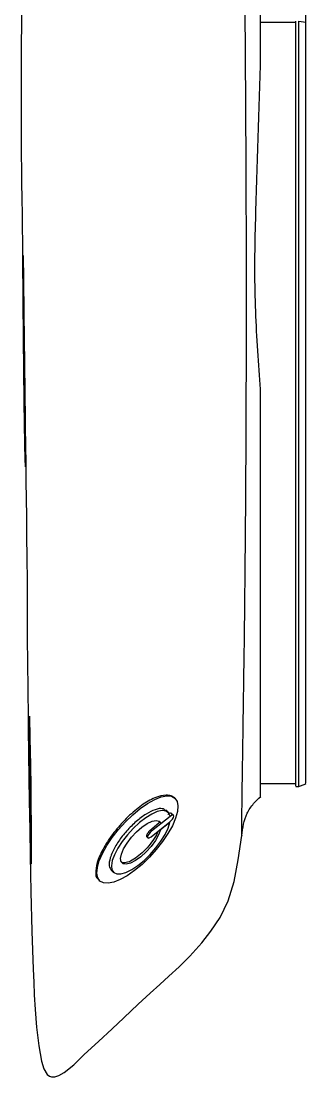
# Paper-space layout '_Izquierda' of a CAD drawing. Header units: millimetres. Extents: x -11 to 8, y -61 to 57.
# Drawn here: x -10.6 to 8.3, y -61.3 to 8.7 of the extents above; entities that cross this region are included whole.
import ezdxf

# ---------------------------------------------------------------- set-up
doc = ezdxf.new("R2010")
doc.units = ezdxf.units.MM

psp = doc.layouts.new('_Izquierda')

# ---------------------------------------------------------------- linework, layer by layer
at = {"color": 7, "linetype": 'Continuous', "lineweight": 25}
for p, q in [((5.25, 8.688), (7.576, 8.688)), ((7.776, 8.748), (8.25, 8.689)), ((5.25, -41.85), (7.576, -41.85)), ((-10.051, -42.502), (-9.978, -42.502)), ((7.576, -42.055), (7.776, -42.055)), ((-0.434, -42.812), (-0.445, -42.802)), ((-0.758, -44.032), (-1.986, -45.008)), ((-1.369, -44.489), (-0.757, -44.002)), ((-0.89, -43.752), (-1.036, -43.62)), ((-0.532, -43.958), (-0.696, -43.811)), ((-1.999, -45.376), (-0.772, -44.4)), ((-1.52, -44.343), (-1.475, -44.393)), ((-1.475, -44.393), (-1.369, -44.489)), ((-0.773, -44.43), (-1.385, -44.916)), ((-0.79, -44.415), (-0.773, -44.43)), ((-2.299, -45.383), (-2.225, -45.45)), ((-2.066, -44.936), (-1.986, -45.008)), ((-1.402, -44.901), (-1.385, -44.916)), ((-4.643, -47.617), (-4.498, -47.748)), ((-5.478, -48.252), (-5.406, -48.318))]:
    psp.add_line(p, q, dxfattribs=at)
at = {"color": 8, "linetype": 'Continuous', "lineweight": 25}
psp.add_line((-0.775, -44.017), (-0.758, -44.032), dxfattribs=at)
at = {"color": 7, "linetype": 'Continuous', "lineweight": 25, "flags": 128}
for points in [[(-10.498, -6.807), (-10.498, -6.819), (-10.497, -6.886), (-10.489, -7.386), (-10.482, -7.829), (-10.475, -8.359), (-10.466, -9.059), (-10.455, -9.978), (-10.443, -11.073), (-10.433, -11.901), (-10.424, -12.741), (-10.413, -13.596), (-10.403, -14.478), (-10.392, -15.386), (-10.38, -16.315), (-10.368, -17.252), (-10.356, -18.189), (-10.34, -19.42), (-10.324, -20.606), (-10.309, -21.777), (-10.295, -22.95), (-10.281, -24.132), (-10.268, -25.331), (-10.252, -26.979), (-10.241, -28.306), (-10.234, -29.297), (-10.233, -29.948), (-10.236, -30.289), (-10.237, -30.666), (-10.234, -31.226), (-10.228, -31.996), (-10.221, -32.641), (-10.213, -33.401), (-10.202, -34.307), (-10.193, -35.108), (-10.182, -36.021), (-10.17, -37.047), (-10.156, -38.192), (-10.135, -39.88), (-10.113, -41.503), (-10.09, -42.988), (-10.057, -44.944), (-10.027, -46.639), (-9.984, -49.027), (-9.924, -51.637), (-9.83, -54.164), (-9.794, -55.031), (-9.761, -55.875), (-9.712, -56.842), (-9.609, -58.012), (-9.46, -59.249), (-9.287, -60.276), (-9.133, -60.782), (-8.903, -61.159), (-8.758, -61.269), (-8.613, -61.315), (-8.398, -61.306), (-8.135, -61.22), (-7.777, -61.019), (-7.143, -60.517), (-6.445, -59.838), (-5.491, -58.958), (-4.6, -58.137), (-3.815, -57.393), (-2.876, -56.497), (-2.081, -55.753), (-1.445, -55.179), (-0.828, -54.627), (-0.163, -54.013), (0.551, -53.305), (1.353, -52.419), (1.957, -51.654), (2.565, -50.73), (3.098, -49.632), (3.495, -48.354), (3.766, -46.902), (4.002, -45.301), (4.002, -45.301)], [(-0.434, -42.812), (-0.288, -43.029), (-0.231, -43.333), (-0.266, -43.712), (-0.391, -44.155), (-0.603, -44.646), (-0.893, -45.168), (-1.252, -45.703), (-1.668, -46.234), (-2.127, -46.742), (-2.613, -47.21), (-3.109, -47.622), (-3.599, -47.963), (-4.065, -48.224), (-4.493, -48.393), (-4.867, -48.467), (-5.175, -48.441), (-5.406, -48.318), (-5.552, -48.1), (-5.609, -47.797), (-5.574, -47.417), (-5.449, -46.975), (-5.237, -46.484), (-4.947, -45.962), (-4.588, -45.427), (-4.172, -44.896), (-3.713, -44.388), (-3.227, -43.92), (-2.731, -43.508), (-2.241, -43.166), (-1.775, -42.906), (-1.347, -42.736), (-0.973, -42.663), (-0.665, -42.689), (-0.434, -42.812)], [(-0.757, -44.002), (-0.852, -43.792), (-1.031, -43.671), (-1.285, -43.644), (-1.603, -43.714), (-1.971, -43.875), (-2.372, -44.122), (-2.788, -44.444), (-3.199, -44.824), (-3.587, -45.247), (-3.935, -45.692), (-4.226, -46.14), (-4.448, -46.571), (-4.59, -46.964), (-4.645, -47.302), (-4.612, -47.569), (-4.492, -47.754), (-4.29, -47.847), (-4.015, -47.845), (-3.68, -47.748), (-3.301, -47.56), (-2.894, -47.29), (-2.478, -46.95), (-2.071, -46.555), (-1.693, -46.123), (-1.361, -45.675), (-1.089, -45.23), (-0.89, -44.809), (-0.773, -44.43)], [(-0.772, -44.4), (-0.675, -44.31), (-0.592, -44.205), (-0.535, -44.102), (-0.513, -44.016), (-0.53, -43.961), (-0.582, -43.944), (-0.662, -43.969), (-0.758, -44.032)], [(-1.385, -44.916), (-1.517, -45.26), (-1.732, -45.638), (-2.014, -46.023), (-2.344, -46.39), (-2.699, -46.712), (-3.053, -46.966), (-3.383, -47.135), (-3.663, -47.206), (-3.876, -47.176), (-4.006, -47.045), (-4.044, -46.823), (-3.987, -46.526), (-3.839, -46.175), (-3.611, -45.794), (-3.318, -45.409), (-2.982, -45.049), (-2.625, -44.738), (-2.274, -44.498), (-1.952, -44.346), (-1.682, -44.292), (-1.483, -44.341), (-1.369, -44.489)], [(-1.986, -45.008), (-2.083, -45.099), (-2.166, -45.204), (-2.222, -45.307), (-2.244, -45.392), (-2.228, -45.448), (-2.175, -45.464), (-2.095, -45.439), (-1.999, -45.376)]]:
    psp.add_lwpolyline(points, dxfattribs=at)
at = {"color": 7, "linetype": 'Continuous', "lineweight": 25}
psp.add_arc((-21.308, -22.173), 29.806, 310.20961, 311.7572, dxfattribs=at)
for points, knots in [([(4.066, 40.99), (3.975, 41.523), (3.806, 42.516), (3.542, 43.892), (3.186, 45.019), (2.769, 45.912), (2.325, 46.636), (1.677, 47.529), (0.825, 48.494), (-0.18, 49.475), (-1.136, 50.334), (-2.014, 51.117), (-2.867, 51.932), (-3.677, 52.716), (-4.567, 53.527), (-5.447, 54.325), (-6.224, 55.076), (-6.827, 55.686), (-7.287, 56.116), (-7.637, 56.426), (-7.905, 56.64), (-8.093, 56.761), (-8.215, 56.822), (-8.285, 56.85), (-8.386, 56.884), (-8.494, 56.903), (-8.648, 56.883), (-8.74, 56.835), (-8.824, 56.767), (-8.905, 56.689), (-9.023, 56.528), (-9.153, 56.261), (-9.305, 55.819), (-9.444, 55.129), (-9.539, 54.163), (-9.661, 53.07), (-9.756, 51.94), (-9.884, 50.095), (-10.009, 47.454), (-10.09, 43.9), (-10.184, 40.14), (-10.264, 36.172), (-10.332, 32.058), (-10.395, 27.846), (-10.451, 23.814), (-10.5, 20.056), (-10.542, 16.653), (-10.577, 13.449), (-10.603, 10.482), (-10.62, 7.828), (-10.628, 5.808), (-10.632, 4.263), (-10.632, 3.204), (-10.631, 2.137), (-10.628, 1.012), (-10.62, -0.366), (-10.612, -1.829), (-10.587, -2.753), (-10.577, -3.382), (-10.57, -3.854), (-10.563, -4.344), (-10.558, -4.872), (-10.551, -5.548), (-10.545, -6.373), (-10.538, -7.272), (-10.532, -8.194), (-10.525, -9.105), (-10.518, -9.941), (-10.51, -10.812), (-10.501, -11.785), (-10.491, -12.847), (-10.48, -13.853), (-10.471, -14.729), (-10.462, -15.509), (-10.452, -16.316), (-10.441, -17.198), (-10.428, -18.152), (-10.412, -19.121), (-10.394, -19.956), (-10.377, -20.534), (-10.363, -20.821), (-10.356, -20.82), (-10.354, -20.82)], [0, 0, 0, 0, 0.015077, 0.028089, 0.039019, 0.04794, 0.055491, 0.062647, 0.078628, 0.091283, 0.101719, 0.114398, 0.124068, 0.134809, 0.146168, 0.158184, 0.168853, 0.176762, 0.182966, 0.187557, 0.190799, 0.193094, 0.193921, 0.194588, 0.195163, 0.197429, 0.199574, 0.20227, 0.203018, 0.203822, 0.205813, 0.208556, 0.212046, 0.218834, 0.228224, 0.239221, 0.249559, 0.25976, 0.29075, 0.323419, 0.358592, 0.39607, 0.435292, 0.475647, 0.516536, 0.550782, 0.583095, 0.613502, 0.641762, 0.66692, 0.688372, 0.698636, 0.710308, 0.717999, 0.728419, 0.741474, 0.757071, 0.766725, 0.774212, 0.782746, 0.790088, 0.798403, 0.808374, 0.819985, 0.831379, 0.842171, 0.852069, 0.860973, 0.868765, 0.879048, 0.890418, 0.900215, 0.908568, 0.915795, 0.922682, 0.930854, 0.940743, 0.952542, 0.966035, 0.979219, 0.991884, 1, 1, 1, 1]), ([(4.003, -45.284), (4.002, -45.286), (4.001, -45.305), (4.001, -45.059), (4.003, -44.62), (4.008, -43.949), (4.019, -43.043), (4.035, -41.852), (4.058, -40.353), (4.086, -38.524), (4.12, -36.286), (4.156, -33.755), (4.19, -31.115), (4.219, -28.426), (4.244, -25.753), (4.267, -22.861), (4.286, -19.722), (4.3, -16.325), (4.309, -12.699), (4.311, -8.907), (4.306, -4.992), (4.292, -1.02), (4.271, 2.966), (4.244, 6.922), (4.215, 10.833), (4.186, 14.549), (4.159, 18.041), (4.136, 21.291), (4.118, 24.387), (4.103, 27.308), (4.092, 30.03), (4.084, 32.531), (4.078, 34.78), (4.074, 36.749), (4.072, 38.401), (4.07, 39.674), (4.069, 40.52), (4.068, 40.95), (4.067, 40.946), (4.067, 40.945)], [0, 0, 0, 0, 0.002801, 0.025166, 0.047409, 0.069244, 0.097316, 0.125135, 0.153038, 0.189009, 0.225301, 0.261618, 0.297748, 0.325936, 0.353951, 0.381864, 0.409818, 0.43855, 0.46775, 0.49748, 0.527697, 0.558286, 0.588504, 0.618667, 0.648553, 0.678029, 0.70443, 0.730486, 0.756291, 0.781976, 0.807701, 0.833664, 0.860075, 0.886917, 0.913952, 0.940941, 0.965916, 0.990572, 1, 1, 1, 1]), ([(5.25, 5.984), (5.25, 7.442), (5.25, 10.359), (5.25, 14.644), (5.25, 18.612), (5.25, 22.226), (5.25, 25.467), (5.25, 28.228), (5.25, 30.513), (5.25, 32.385), (5.25, 34.05), (5.25, 35.484), (5.25, 36.671), (5.25, 37.59), (5.25, 38.192), (5.25, 38.428), (5.25, 38.34), (5.25, 38.313)], [0, 0, 0, 0, 0.090761, 0.181653, 0.272321, 0.349989, 0.42783, 0.5054, 0.563991, 0.62284, 0.681685, 0.740273, 0.798459, 0.856779, 0.914889, 0.973418, 1, 1, 1, 1]), ([(7.576, -42.017), (7.576, -42.025), (7.576, -42.049), (7.576, -41.796), (7.576, -41.366), (7.576, -40.759), (7.576, -39.846), (7.576, -38.507), (7.576, -36.668), (7.576, -34.616), (7.576, -32.489), (7.576, -30.301), (7.576, -28.099), (7.576, -25.68), (7.576, -23.007), (7.576, -20.064), (7.576, -16.841), (7.576, -13.411), (7.576, -9.824), (7.576, -6.145), (7.576, -2.423), (7.576, 1.308), (7.576, 5.048), (7.576, 7.513), (7.576, 8.748)], [0, 0, 0, 0, 0.016503, 0.052113, 0.088044, 0.123863, 0.159536, 0.219595, 0.27995, 0.340341, 0.400467, 0.447373, 0.493945, 0.540162, 0.585925, 0.632126, 0.678193, 0.724232, 0.770196, 0.816086, 0.861445, 0.907268, 0.953516, 1, 1, 1, 1]), ([(7.776, -42.017), (7.776, -42.025), (7.776, -42.049), (7.776, -41.796), (7.776, -41.366), (7.776, -40.759), (7.776, -39.846), (7.776, -38.507), (7.776, -36.668), (7.776, -34.616), (7.776, -32.489), (7.776, -30.301), (7.776, -28.099), (7.776, -25.68), (7.776, -23.007), (7.776, -20.064), (7.776, -16.841), (7.776, -13.411), (7.776, -9.824), (7.776, -6.145), (7.776, -2.423), (7.776, 1.308), (7.776, 5.048), (7.776, 7.513), (7.776, 8.748)], [0, 0, 0, 0, 0.016508, 0.052117, 0.088049, 0.123867, 0.159539, 0.219598, 0.279953, 0.340344, 0.400469, 0.447376, 0.493947, 0.540164, 0.585927, 0.632128, 0.678195, 0.724233, 0.770197, 0.816087, 0.861445, 0.907269, 0.953516, 1, 1, 1, 1]), ([(8.25, -41.818), (8.25, -41.826), (8.25, -41.851), (8.25, -41.6), (8.25, -41.172), (8.25, -40.568), (8.25, -39.659), (8.25, -38.325), (8.25, -36.491), (8.25, -34.445), (8.25, -32.324), (8.25, -30.144), (8.25, -27.951), (8.25, -25.544), (8.25, -22.887), (8.25, -19.963), (8.25, -16.762), (8.25, -13.355), (8.25, -9.792), (8.25, -6.136), (8.25, -2.436), (8.25, 1.278), (8.25, 5.002), (8.25, 7.458), (8.25, 8.689)], [0, 0, 0, 0, 0.016253, 0.051843, 0.087792, 0.123647, 0.159365, 0.219528, 0.280027, 0.340572, 0.400818, 0.447789, 0.494396, 0.540613, 0.586337, 0.632464, 0.678434, 0.724383, 0.770259, 0.816063, 0.861374, 0.907189, 0.953461, 1, 1, 1, 1]), ([(5.25, -15.676), (5.191, -14.849), (5.126, -14.001), (5.008, -12.261), (4.957, -11.378), (4.888, -9.603), (4.869, -8.708), (4.869, -6.902), (4.884, -5.991), (4.928, -4.157), (4.956, -3.231), (5.013, -1.377), (5.042, -0.452), (5.1, 1.396), (5.129, 2.32), (5.189, 4.159), (5.219, 5.073), (5.25, 5.984)], [0, 0, 0, 0, 0.125, 0.125, 0.25, 0.25, 0.375, 0.375, 0.5, 0.5, 0.625, 0.625, 0.75, 0.75, 0.875, 0.875, 1, 1, 1, 1]), ([(5.25, -42.697), (5.25, -42.691), (5.25, -42.66), (5.25, -42.328), (5.25, -41.67), (5.25, -40.82), (5.25, -39.586), (5.25, -37.88), (5.25, -35.861), (5.25, -33.888), (5.25, -32), (5.25, -30.093), (5.25, -28.208), (5.25, -26.38), (5.25, -24.386), (5.25, -22.463), (5.25, -20.684), (5.25, -19.09), (5.25, -17.424), (5.25, -16.259), (5.25, -15.676)], [0, 0, 0, 0, 0.013961, 0.075326, 0.137143, 0.198448, 0.259911, 0.360351, 0.460802, 0.529026, 0.597285, 0.665457, 0.715029, 0.764591, 0.815185, 0.865767, 0.899031, 0.932293, 0.966146, 1, 1, 1, 1]), ([(-10.051, -42.502), (-10.058, -41.595), (-10.065, -40.687), (-10.07, -39.78), (-10.075, -38.977), (-10.079, -38.175), (-10.08, -37.372)], [0, 0, 0, 0, 0.00795902, 0.00795902, 0.00795902, 0.01500003, 0.01500003, 0.01500003, 0.01500003]), ([(7.776, -42.055), (7.855, -42.021), (8.013, -41.955), (8.171, -41.888), (8.25, -41.855)], [0, 0, 0, 0, 0.500001, 1, 1, 1, 1]), ([(-9.96, -47.201), (-9.973, -46.577), (-9.984, -45.954), (-9.996, -45.331), (-10.014, -44.388), (-10.033, -43.445), (-10.051, -42.502)], [0, 0, 0, 0, 0.001989757, 0.001989757, 0.001989757, 0.005000837, 0.005000837, 0.005000837, 0.005000837]), ([(-9.978, -42.07), (-9.98, -42.978), (-9.978, -43.885), (-9.974, -44.792), (-9.97, -45.595), (-9.965, -46.398), (-9.96, -47.201)], [0, 0, 0, 0, 0.00795902, 0.00795902, 0.00795902, 0.01500001, 0.01500001, 0.01500001, 0.01500001]), ([(-0.445, -42.802), (-0.521, -42.75), (-0.673, -42.647), (-1.095, -42.598), (-1.748, -42.75), (-2.639, -43.26), (-3.558, -44.03), (-4.407, -44.972), (-5.101, -45.968), (-5.57, -46.911), (-5.718, -47.677), (-5.669, -48.129), (-5.488, -48.21), (-5.455, -48.225)], [0, 0, 0, 0, 0.059052, 0.118106, 0.225452, 0.332829, 0.440032, 0.547321, 0.654657, 0.761959, 0.869288, 0.976628, 1, 1, 1, 1]), ([(4.002, -45.301), (4.034, -45.047), (4.097, -44.541), (4.333, -43.806), (4.741, -43.185), (5.096, -42.86), (5.262, -42.709)], [0, 0, 0, 0, 0.258288, 0.514447, 0.773887, 1, 1, 1, 1]), ([(-1.055, -43.643), (-1.121, -43.59), (-1.273, -43.465), (-1.733, -43.548), (-2.336, -43.843), (-3.003, -44.346), (-3.649, -44.99), (-4.205, -45.705), (-4.557, -46.325), (-4.764, -46.874), (-4.832, -47.339), (-4.702, -47.523), (-4.638, -47.612)], [0, 0, 0, 0, 0.079345, 0.186697, 0.294049, 0.401402, 0.508754, 0.616106, 0.723458, 0.790648, 0.898, 1, 1, 1, 1]), ([(-0.699, -43.814), (-0.702, -43.81), (-0.713, -43.794), (-0.756, -43.799), (-0.822, -43.831), (-0.875, -43.873), (-0.903, -43.899), (-0.904, -43.9)], [0, 0, 0, 0, 0.105671, 0.397316, 0.68981, 0.983264, 1, 1, 1, 1]), ([(-1.572, -45.037), (-1.584, -45.071), (-1.648, -45.247), (-1.877, -45.622), (-2.26, -46.113), (-2.71, -46.556), (-3.17, -46.897), (-3.584, -47.093), (-3.892, -47.143), (-3.992, -47.056), (-4.032, -47.02)], [0, 0, 0, 0, 0.034333, 0.178702, 0.323072, 0.467441, 0.61181, 0.75618, 0.900549, 1, 1, 1, 1]), ([(-2.066, -44.936), (-2.088, -44.956), (-2.138, -45.001), (-2.21, -45.087), (-2.271, -45.181), (-2.31, -45.269), (-2.32, -45.338), (-2.315, -45.376), (-2.299, -45.382), (-2.298, -45.382)], [0, 0, 0, 0, 0.137145, 0.306805, 0.476427, 0.645978, 0.815456, 0.984892, 1, 1, 1, 1])]:
    psp.add_open_spline(points, degree=3, knots=knots, dxfattribs=at)
for points in [[(8.25, 8.689), (8.25, 9.62), (8.25, 10.546), (8.25, 11.465)], [(-10.08, -37.372), (-10.049, -38.938), (-10.019, -40.504), (-9.978, -42.07)]]:
    psp.add_open_spline(points, degree=3, dxfattribs=at)

doc.saveas('drawing.dxf')
